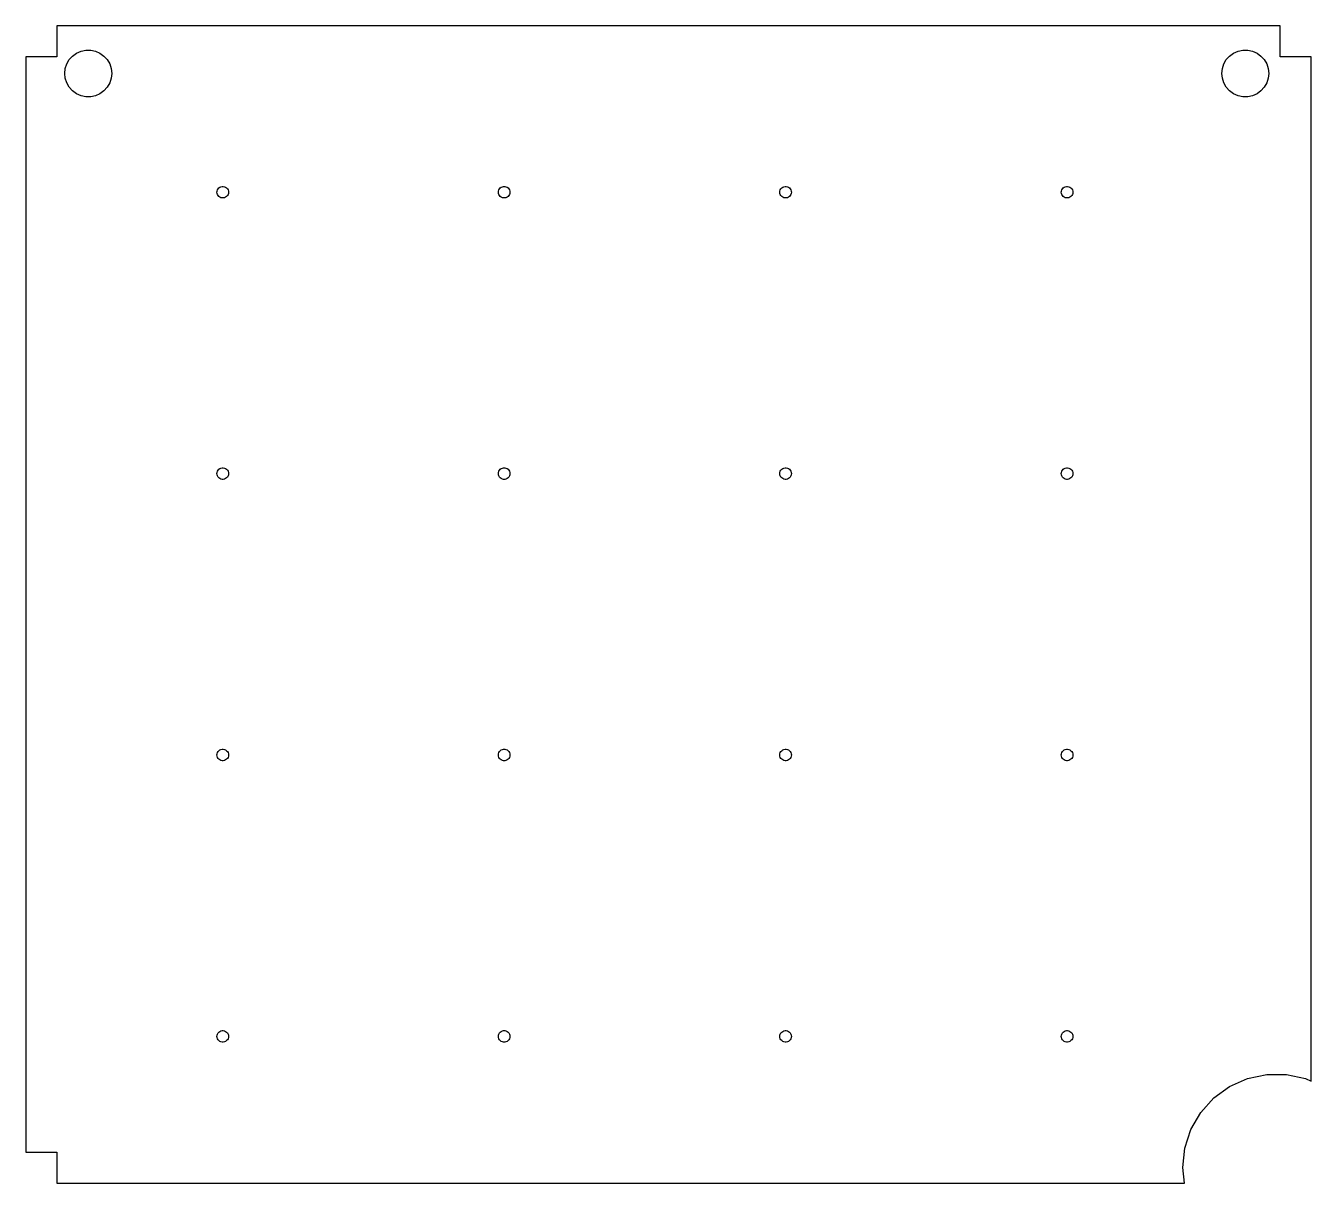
# Model space of a CAD drawing. Extents: x 0 to 411, y 0 to 370.
import ezdxf

# ---------------------------------------------------------------- set-up
doc = ezdxf.new("R2010")
doc.units = 0
doc.layers.add('Layer_1', color=7, linetype='CONTINUOUS')

msp = doc.modelspace()

# ---------------------------------------------------------------- linework, layer by layer
at = {"layer": 'Layer_1', "color": 7}
for points in [[(369.79757, 5.24293), (370.45274, 11.47191), (372.38836, 17.42856), (375.51953, 22.85268), (379.71144, 27.50719), (384.77922, 31.18869), (390.50122, 33.73617), (396.62873, 35.0383), (402.89308, 35.0383), (409.02058, 33.73617), (410.85032, 32.92136), (410.85032, 360.033841), (400.86255, 360.033841), (400.86255, 370.02033), (10.237483, 370.02033), (10.237483, 360.033841), (0.249679, 360.033841), (0.249679, 10.23618), (10.237483, 10.23618), (10.237483, 0.24969), (370.32292, 0.24969)], [(19.442222, 347.322029), (17.910477, 347.6478), (16.479824, 348.284904), (15.212889, 349.204657), (14.165051, 350.369116), (13.382021, 351.724276), (12.898116, 353.214279), (12.734284, 354.771137), (12.898116, 356.32807), (13.382021, 357.818035), (14.165051, 359.173195), (15.212889, 360.337654), (16.479824, 361.257407), (17.910477, 361.894512), (19.442222, 362.220282), (21.00828, 362.220282), (22.540025, 361.894512), (23.970678, 361.257407), (25.237613, 360.337654), (26.285453, 359.173195), (27.068481, 357.818035), (27.552388, 356.32807), (27.716218, 354.771137), (27.552388, 353.214279), (27.068481, 351.724276), (26.285453, 350.369116), (25.237613, 349.204657), (23.970678, 348.284904), (22.540025, 347.6478), (21.00828, 347.322029)], [(388.99009, 347.322029), (387.45796, 347.6478), (386.02769, 348.284904), (384.76125, 349.204657), (383.71253, 350.369116), (382.92947, 351.724276), (382.44609, 353.214279), (382.28226, 354.771137), (382.44609, 356.32807), (382.92947, 357.818035), (383.71253, 359.173195), (384.76125, 360.337654), (386.02769, 361.257407), (387.45796, 361.894512), (388.99009, 362.220282), (390.55614, 362.220282), (392.08827, 361.894512), (393.51855, 361.257407), (394.78499, 360.337654), (395.8337, 359.173195), (396.61673, 357.818035), (397.10014, 356.32807), (397.26397, 354.771137), (397.10014, 353.214279), (396.61673, 351.724276), (395.8337, 350.369116), (394.78499, 349.204657), (393.51855, 348.284904), (392.08827, 347.6478), (390.55614, 347.322029)], [(62.979532, 314.984665), (62.601701, 315.065545), (62.248747, 315.222005), (61.936185, 315.44876), (61.677604, 315.73636), (61.484328, 316.070823), (61.365041, 316.437409), (61.324641, 316.821909), (61.365041, 317.206371), (61.484328, 317.572957), (61.677604, 317.90742), (61.936185, 318.19502), (62.248747, 318.421774), (62.601701, 318.578235), (62.979532, 318.659115), (63.365856, 318.659115), (63.743687, 318.578235), (64.09664, 318.421774), (64.409203, 318.19502), (64.667784, 317.90742), (64.860682, 317.572957), (64.979969, 317.206371), (65.020369, 316.821909), (64.979969, 316.437409), (64.860682, 316.070823), (64.667784, 315.73636), (64.409203, 315.44876), (64.09664, 315.222005), (63.743687, 315.065545), (63.365856, 314.984665)], [(152.86997, 314.984665), (152.49142, 315.065545), (152.13884, 315.222005), (151.82628, 315.44876), (151.5677, 315.73636), (151.3748, 316.070823), (151.25476, 316.437409), (151.21476, 316.821909), (151.25476, 317.206371), (151.3748, 317.572957), (151.5677, 317.90742), (151.82628, 318.19502), (152.13884, 318.421774), (152.49142, 318.578235), (152.86997, 318.659115), (153.25549, 318.659115), (153.63401, 318.578235), (153.98658, 318.421774), (154.29915, 318.19502), (154.55773, 317.90742), (154.75063, 317.572957), (154.87029, 317.206371), (154.91029, 316.821909), (154.87029, 316.437409), (154.75063, 316.070823), (154.55773, 315.73636), (154.29915, 315.44876), (153.98658, 315.222005), (153.63401, 315.065545), (153.25549, 314.984665)], [(242.75999, 314.984665), (242.38145, 315.065545), (242.02886, 315.222005), (241.7163, 315.44876), (241.45772, 315.73636), (241.26482, 316.070823), (241.14478, 316.437409), (241.10478, 316.821909), (241.14478, 317.206371), (241.26482, 317.572957), (241.45772, 317.90742), (241.7163, 318.19502), (242.02886, 318.421774), (242.38145, 318.578235), (242.75999, 318.659115), (243.14552, 318.659115), (243.52403, 318.578235), (243.8766, 318.421774), (244.18917, 318.19502), (244.44775, 317.90742), (244.64065, 317.572957), (244.76031, 317.206371), (244.80031, 316.821909), (244.76031, 316.437409), (244.64065, 316.070823), (244.44775, 315.73636), (244.18917, 315.44876), (243.8766, 315.222005), (243.52403, 315.065545), (243.14552, 314.984665)], [(332.65001, 314.984665), (332.27147, 315.065545), (331.91888, 315.222005), (331.60632, 315.44876), (331.34774, 315.73636), (331.15484, 316.070823), (331.03517, 316.437409), (330.99517, 316.821909), (331.03517, 317.206371), (331.15484, 317.572957), (331.34774, 317.90742), (331.60632, 318.19502), (331.91888, 318.421774), (332.27147, 318.578235), (332.65001, 318.659115), (333.03554, 318.659115), (333.41405, 318.578235), (333.76662, 318.421774), (334.07919, 318.19502), (334.33778, 317.90742), (334.53067, 317.572957), (334.65033, 317.206371), (334.69033, 316.821909), (334.65033, 316.437409), (334.53067, 316.070823), (334.33778, 315.73636), (334.07919, 315.44876), (333.76662, 315.222005), (333.41405, 315.065545), (333.03554, 314.984665)], [(62.979532, 225.106039), (62.601701, 225.186919), (62.248747, 225.343379), (61.936185, 225.570133), (61.677604, 225.857734), (61.484328, 226.192196), (61.365041, 226.558783), (61.324641, 226.943282), (61.365041, 227.327744), (61.484328, 227.694331), (61.677604, 228.028793), (61.936185, 228.316393), (62.248747, 228.543148), (62.601701, 228.699608), (62.979532, 228.780488), (63.365856, 228.780488), (63.743687, 228.699608), (64.09664, 228.543148), (64.409203, 228.316393), (64.667784, 228.028793), (64.860682, 227.694331), (64.979969, 227.327744), (65.020369, 226.943282), (64.979969, 226.558783), (64.860682, 226.192196), (64.667784, 225.857734), (64.409203, 225.570133), (64.09664, 225.343379), (63.743687, 225.186919), (63.365856, 225.106039)], [(152.86997, 225.106039), (152.49142, 225.186919), (152.13884, 225.343379), (151.82628, 225.570133), (151.5677, 225.857734), (151.3748, 226.192196), (151.25476, 226.558783), (151.21476, 226.943282), (151.25476, 227.327744), (151.3748, 227.694331), (151.5677, 228.028793), (151.82628, 228.316393), (152.13884, 228.543148), (152.49142, 228.699608), (152.86997, 228.780488), (153.25549, 228.780488), (153.63401, 228.699608), (153.98658, 228.543148), (154.29915, 228.316393), (154.55773, 228.028793), (154.75063, 227.694331), (154.87029, 227.327744), (154.91029, 226.943282), (154.87029, 226.558783), (154.75063, 226.192196), (154.55773, 225.857734), (154.29915, 225.570133), (153.98658, 225.343379), (153.63401, 225.186919), (153.25549, 225.106039)], [(242.75999, 225.106039), (242.38145, 225.186919), (242.02886, 225.343379), (241.7163, 225.570133), (241.45772, 225.857734), (241.26482, 226.192196), (241.14478, 226.558783), (241.10478, 226.943282), (241.14478, 227.327744), (241.26482, 227.694331), (241.45772, 228.028793), (241.7163, 228.316393), (242.02886, 228.543148), (242.38145, 228.699608), (242.75999, 228.780488), (243.14552, 228.780488), (243.52403, 228.699608), (243.8766, 228.543148), (244.18917, 228.316393), (244.44775, 228.028793), (244.64065, 227.694331), (244.76031, 227.327744), (244.80031, 226.943282), (244.76031, 226.558783), (244.64065, 226.192196), (244.44775, 225.857734), (244.18917, 225.570133), (243.8766, 225.343379), (243.52403, 225.186919), (243.14552, 225.106039)], [(332.65001, 225.106039), (332.27147, 225.186919), (331.91888, 225.343379), (331.60632, 225.570133), (331.34774, 225.857734), (331.15484, 226.192196), (331.03517, 226.558783), (330.99517, 226.943282), (331.03517, 227.327744), (331.15484, 227.694331), (331.34774, 228.028793), (331.60632, 228.316393), (331.91888, 228.543148), (332.27147, 228.699608), (332.65001, 228.780488), (333.03554, 228.780488), (333.41405, 228.699608), (333.76662, 228.543148), (334.07919, 228.316393), (334.33778, 228.028793), (334.53067, 227.694331), (334.65033, 227.327744), (334.69033, 226.943282), (334.65033, 226.558783), (334.53067, 226.192196), (334.33778, 225.857734), (334.07919, 225.570133), (333.76662, 225.343379), (333.41405, 225.186919), (333.03554, 225.106039)], [(62.979532, 135.22737), (62.601701, 135.30827), (62.248747, 135.46473), (61.936185, 135.69149), (61.677604, 135.97909), (61.484328, 136.31355), (61.365041, 136.68013), (61.324641, 137.06463), (61.365041, 137.44913), (61.484328, 137.81572), (61.677604, 138.15018), (61.936185, 138.43778), (62.248747, 138.66454), (62.601701, 138.821), (62.979532, 138.9019), (63.365856, 138.9019), (63.743687, 138.821), (64.09664, 138.66454), (64.409203, 138.43778), (64.667784, 138.15018), (64.860682, 137.81572), (64.979969, 137.44913), (65.020369, 137.06463), (64.979969, 136.68013), (64.860682, 136.31355), (64.667784, 135.97909), (64.409203, 135.69149), (64.09664, 135.46473), (63.743687, 135.30827), (63.365856, 135.22737)], [(152.86997, 135.22737), (152.49142, 135.30827), (152.13884, 135.46473), (151.82628, 135.69149), (151.5677, 135.97909), (151.3748, 136.31355), (151.25476, 136.68013), (151.21476, 137.06463), (151.25476, 137.44913), (151.3748, 137.81572), (151.5677, 138.15018), (151.82628, 138.43778), (152.13884, 138.66454), (152.49142, 138.821), (152.86997, 138.9019), (153.25549, 138.9019), (153.63401, 138.821), (153.98658, 138.66454), (154.29915, 138.43778), (154.55773, 138.15018), (154.75063, 137.81572), (154.87029, 137.44913), (154.91029, 137.06463), (154.87029, 136.68013), (154.75063, 136.31355), (154.55773, 135.97909), (154.29915, 135.69149), (153.98658, 135.46473), (153.63401, 135.30827), (153.25549, 135.22737)], [(242.75999, 135.22737), (242.38145, 135.30827), (242.02886, 135.46473), (241.7163, 135.69149), (241.45772, 135.97909), (241.26482, 136.31355), (241.14478, 136.68013), (241.10478, 137.06463), (241.14478, 137.44913), (241.26482, 137.81572), (241.45772, 138.15018), (241.7163, 138.43778), (242.02886, 138.66454), (242.38145, 138.821), (242.75999, 138.9019), (243.14552, 138.9019), (243.52403, 138.821), (243.8766, 138.66454), (244.18917, 138.43778), (244.44775, 138.15018), (244.64065, 137.81572), (244.76031, 137.44913), (244.80031, 137.06463), (244.76031, 136.68013), (244.64065, 136.31355), (244.44775, 135.97909), (244.18917, 135.69149), (243.8766, 135.46473), (243.52403, 135.30827), (243.14552, 135.22737)], [(332.65001, 135.22737), (332.27147, 135.30827), (331.91888, 135.46473), (331.60632, 135.69149), (331.34774, 135.97909), (331.15484, 136.31355), (331.03517, 136.68013), (330.99517, 137.06463), (331.03517, 137.44913), (331.15484, 137.81572), (331.34774, 138.15018), (331.60632, 138.43778), (331.91888, 138.66454), (332.27147, 138.821), (332.65001, 138.9019), (333.03554, 138.9019), (333.41405, 138.821), (333.76662, 138.66454), (334.07919, 138.43778), (334.33778, 138.15018), (334.53067, 137.81572), (334.65033, 137.44913), (334.69033, 137.06463), (334.65033, 136.68013), (334.53067, 136.31355), (334.33778, 135.97909), (334.07919, 135.69149), (333.76662, 135.46473), (333.41405, 135.30827), (333.03554, 135.22737)], [(62.979532, 45.34886), (62.601701, 45.42936), (62.248747, 45.5862), (61.936185, 45.81333), (61.677604, 46.10017), (61.484328, 46.43464), (61.365041, 46.80198), (61.324641, 47.18606), (61.365041, 47.57015), (61.484328, 47.93749), (61.677604, 48.27195), (61.936185, 48.5588), (62.248747, 48.78555), (62.601701, 48.94239), (62.979532, 49.02289), (63.365856, 49.02289), (63.743687, 48.94239), (64.09664, 48.78555), (64.409203, 48.5588), (64.667784, 48.27195), (64.860682, 47.93749), (64.979969, 47.57015), (65.020369, 47.18606), (64.979969, 46.80198), (64.860682, 46.43464), (64.667784, 46.10017), (64.409203, 45.81333), (64.09664, 45.5862), (63.743687, 45.42936), (63.365856, 45.34886)], [(152.86997, 45.34886), (152.49142, 45.42936), (152.13884, 45.5862), (151.82628, 45.81333), (151.5677, 46.10017), (151.3748, 46.43464), (151.25476, 46.80198), (151.21476, 47.18606), (151.25476, 47.57015), (151.3748, 47.93749), (151.5677, 48.27195), (151.82628, 48.5588), (152.13884, 48.78555), (152.49142, 48.94239), (152.86997, 49.02289), (153.25549, 49.02289), (153.63401, 48.94239), (153.98658, 48.78555), (154.29915, 48.5588), (154.55773, 48.27195), (154.75063, 47.93749), (154.87029, 47.57015), (154.91029, 47.18606), (154.87029, 46.80198), (154.75063, 46.43464), (154.55773, 46.10017), (154.29915, 45.81333), (153.98658, 45.5862), (153.63401, 45.42936), (153.25549, 45.34886)], [(242.75999, 45.34886), (242.38145, 45.42936), (242.02886, 45.5862), (241.7163, 45.81333), (241.45772, 46.10017), (241.26482, 46.43464), (241.14478, 46.80198), (241.10478, 47.18606), (241.14478, 47.57015), (241.26482, 47.93749), (241.45772, 48.27195), (241.7163, 48.5588), (242.02886, 48.78555), (242.38145, 48.94239), (242.75999, 49.02289), (243.14552, 49.02289), (243.52403, 48.94239), (243.8766, 48.78555), (244.18917, 48.5588), (244.44775, 48.27195), (244.64065, 47.93749), (244.76031, 47.57015), (244.80031, 47.18606), (244.76031, 46.80198), (244.64065, 46.43464), (244.44775, 46.10017), (244.18917, 45.81333), (243.8766, 45.5862), (243.52403, 45.42936), (243.14552, 45.34886)], [(332.65001, 45.34886), (332.27147, 45.42936), (331.91888, 45.5862), (331.60632, 45.81333), (331.34774, 46.10017), (331.15484, 46.43464), (331.03517, 46.80198), (330.99517, 47.18606), (331.03517, 47.57015), (331.15484, 47.93749), (331.34774, 48.27195), (331.60632, 48.5588), (331.91888, 48.78555), (332.27147, 48.94239), (332.65001, 49.02289), (333.03554, 49.02289), (333.41405, 48.94239), (333.76662, 48.78555), (334.07919, 48.5588), (334.33778, 48.27195), (334.53067, 47.93749), (334.65033, 47.57015), (334.69033, 47.18606), (334.65033, 46.80198), (334.53067, 46.43464), (334.33778, 46.10017), (334.07919, 45.81333), (333.76662, 45.5862), (333.41405, 45.42936), (333.03554, 45.34886)]]:
    msp.add_lwpolyline(points, close=True, dxfattribs=at)

doc.saveas('drawing.dxf')
